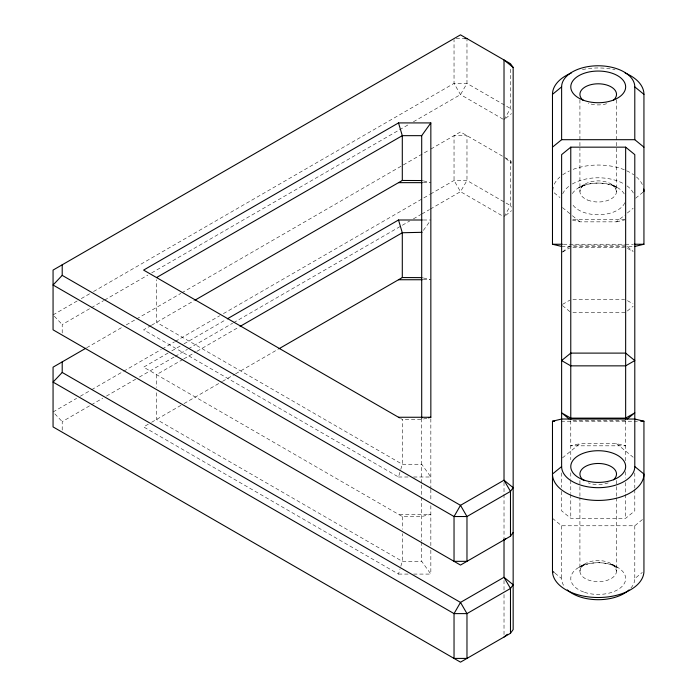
<?xml version="1.0" encoding="UTF-8"?>
<svg xmlns="http://www.w3.org/2000/svg" width="697" height="697" viewBox="0 0 697 697"><rect width="100%" height="100%" fill="white"/><g stroke="black" fill="none" stroke-linecap="round" stroke-linejoin="round"><path stroke-width="0.52" stroke-dasharray="3.48 2.61" d="M151.127 325.482L143.599 329.829L398.51 477.001L399.93 472.217M400.766 469.386L402.3 464.254L402.3 419.446L400.409 418.357M148.304 424.194L143.599 426.912L398.51 574.084L400.034 568.944M400.819 566.295L402.3 561.338L402.3 533.597M504.018 119.718L510.483 108.514L510.483 66.903M504.018 216.802L510.483 205.598L510.483 160.789L460.499 131.933L430.371 149.332M423.41 230.358L429.509 221.864M505.673 118.359L511.502 113.602M505.673 215.443L511.502 210.686M562.462 251.939L570.773 245.152M635.629 198.236L643.113 192.119M572.429 220.052L579.921 221.846L616.505 221.846L624.695 215.155M627.317 213.021L633.137 208.264M627.317 311.01L633.137 306.253M562.462 457.885L579.921 443.632L616.505 443.632L625.653 445.819L570.773 445.819L579.921 443.632M561.625 491.333L561.625 510.84L570.773 518.307L625.653 518.307L634.793 510.84L634.793 489.163M552.477 518.307L561.625 525.773L634.793 525.773L643.113 518.986M630.881 588.076A36.575 21.119 0 0 0 634.793 578.58L642.277 572.472M53.059 314.896L77.533 300.764M81.296 298.595L89.765 293.698M93.529 291.529L454.035 83.387L466.973 83.387L510.483 108.514L511.554 110.004M62.207 333L62.207 324.549L90.453 308.24M91.394 307.699L103.635 300.634M104.576 300.085L147.886 275.08M151.658 272.902L408.712 124.493M413.426 121.775L460.499 94.592L466.973 83.387L466.973 39.651M86.681 347.751L122.707 326.954M126.235 324.924L135.645 319.487M136.586 318.938L180.845 293.393M181.786 292.845L429.561 149.794M151.597 325.211L194.393 300.503M53.059 411.979L76.592 398.388M80.355 396.218L90.706 390.242M91.647 389.693L122.707 371.762M123.648 371.222L161.303 349.485M162.244 348.936L174.477 341.878M175.417 341.33L219.66 315.793M223.423 313.615L429.561 194.602M430.502 194.062L454.035 180.471L466.973 180.471L510.483 205.598L511.554 207.087M168.055 353.048L143.599 367.171L402.3 516.529L421.702 516.529L430.842 514.342L398.51 514.342M171.819 350.879L183.102 344.362M184.043 343.821L225.436 319.923M62.207 430.084L62.207 421.633L90.453 405.323M91.394 404.783L102.694 398.257M106.458 396.079L135.645 379.229M139.417 377.051L174.25 356.942M175.2 356.394L187.441 349.328M188.382 348.788L232.632 323.234M233.573 322.694L409.653 221.036M413.426 218.858L420.953 214.51M421.894 213.962L429.43 209.614M430.371 209.074L460.499 191.675L466.973 180.471L466.973 135.671L454.035 135.671L454.035 180.471L460.499 191.675L503.086 216.262M182.902 359.417L156.537 374.637L156.537 387.436M183.842 358.877L196.084 351.802M197.024 351.262L239.393 326.797M151.597 422.295L183.102 404.103M184.043 403.563L221.672 381.843M222.448 381.39L234.837 374.237M235.63 373.784L278.112 349.258M562.54 252.096L569.858 247.871M562.54 304.371L569.858 300.146M616.505 221.846L624.695 219.886M426.904 418.2L421.702 419.446L402.3 419.446M456.187 38.588L464.812 38.588M423.297 182.658L430.842 182.658M572.925 219.66L624.573 219.66M423.297 219.999L430.842 219.999M563.368 244.246L624.346 244.246M625.436 244.246L633.059 244.246M572.925 245.152L625.653 245.152M561.625 246.433L633.721 246.433M572.925 247.339L624.573 247.339M423.297 279.741L430.842 279.741M572.925 299.614L624.573 299.614M572.925 312.369L625.653 312.369M572.925 420.317L625.653 420.317M561.19 421.223L633.059 421.223M634.148 421.223L637.407 421.223M398.51 477.001L408.207 477.001M413.6 477.001L430.842 477.001L421.702 464.254L402.3 464.254L156.537 322.363L156.537 279.689M413.6 574.084L430.842 574.084L421.702 561.338L402.3 561.338L156.537 419.446L156.537 391.705M398.51 574.084L408.207 574.084M423.41 180.88L429.509 182.344M423.41 277.964L429.831 279.497M503.086 119.178L460.499 94.592L454.035 83.387L454.035 39.651M627.483 248.393L632.972 251.565M627.483 300.677L632.972 303.84M627.317 246.511L633.137 251.268M554.141 192.799L559.961 197.556M505.673 158.411L511.502 163.168M562.462 207.584L569.946 213.7M572.429 215.721L579.921 221.846M562.462 305.574L570.773 312.369M616.505 443.632L633.137 457.206M554.978 573.152L561.625 578.58A36.575 21.119 0 0 0 564.77 587.135M54.331 316.238L62.207 324.549M54.836 413.852L62.207 421.633M510.483 160.789L511.554 162.279M634.793 472.906L634.793 488.074M634.793 525.773L634.793 578.58M625.653 420.753L625.653 461.945M625.653 471.703L625.653 478.203M625.653 482.542L625.653 493.38M625.653 494.461L625.653 518.307M616.505 99.749L616.505 147.215M616.505 148.295L616.505 191.44L615.224 187.554L611.147 183.973L617.612 187.711C605.728 181.516 590.699 181.516 578.806 187.711L585.28 183.973L581.202 187.554L579.921 191.44L579.921 148.295M616.505 480.503L616.505 496.682M616.505 497.763L616.505 571.113A18.296 10.56 0 0 1 589.07 580.261A18.296 10.56 0 0 1 589.07 561.965A18.296 10.56 0 0 1 616.505 571.113L615.224 567.227L611.147 563.646L617.612 567.375C605.728 561.181 590.699 561.181 578.806 567.375L585.28 563.646L581.202 567.227L579.921 571.113L579.921 497.763M579.921 99.749L579.921 147.215M579.921 480.503L579.921 496.682M570.773 420.753L570.773 459.776M570.773 472.784L570.773 479.283M570.773 480.372L570.773 493.38M570.773 494.461L570.773 518.307M561.625 472.906L561.625 487.369M561.625 525.773L561.625 578.58M504.018 482.246L504.018 539.948M504.018 580.418L504.018 590.22M504.018 594.567L504.018 635.943M430.842 418.758L430.842 488.283M430.842 489.355L430.842 501.309M430.842 505.647L430.842 545.847M430.842 550.186L430.842 574.084M421.702 418.583L421.702 484.136M421.702 484.999L421.702 541.064M421.702 542.127L421.702 561.338M402.3 516.529L402.3 529.328M554.246 184.174A45.732 26.399 0 0 1 559.935 176.994M562.706 174.799A45.732 26.399 0 0 1 569.388 170.948M573.187 169.345A45.732 26.399 0 0 1 633.712 174.799M636.492 176.994A45.732 26.399 0 0 1 642.895 185.811M582.431 69.578A45.732 26.399 0 0 1 615.042 69.813M606.617 103.74A18.296 10.56 0 0 1 588.198 103.2M562.732 193.783A36.575 21.119 0 0 1 569.937 185.515M572.35 183.982A36.575 21.119 0 0 1 624.704 184.348M627.047 185.916A36.575 21.119 0 0 1 633.468 193.278M624.826 202.757A27.436 15.839 0 0 1 599.559 214.737A27.436 15.839 0 0 1 572.376 204.247M572.376 193.574A27.436 15.839 0 0 1 599.559 183.084A27.436 15.839 0 0 1 624.826 195.064M608.22 482.873A18.296 10.56 0 0 1 588.198 482.873M587.676 200.074A18.296 10.56 0 0 0 616.427 192.389A18.296 10.56 0 0 0 590.525 181.856A18.296 10.56 0 0 0 587.676 200.074M584.495 592.302A27.436 15.839 0 0 0 625.653 578.58A27.436 15.839 0 0 0 584.495 564.866A27.436 15.839 0 0 0 584.495 592.302"/><path stroke-width="1.05" d="M421.702 418.357L421.702 135.662L430.842 122.916L398.51 122.916L143.599 270.087L399.529 417.851M422.016 232.31L402.3 232.746L240.334 326.257M85.74 348.3L53.059 367.171L53.059 426.912L460.499 662.15L510.483 633.294L513.158 629.557L513.158 67.443L510.483 63.706L460.499 34.85L53.059 270.087L53.059 329.829L460.499 565.067L510.483 536.211L513.158 532.473M62.207 264.808L62.207 275.367L53.059 285.021L454.035 516.529L466.973 516.529L510.483 491.402L513.158 487.673L504.018 480.198L504.018 59.968L513.158 67.443M62.207 361.891L62.207 372.451L53.059 382.104L454.035 613.613L466.973 613.613L510.483 588.486L513.158 584.757L504.018 577.282L504.018 539.182M561.625 246.433L552.477 244.246L552.477 94.356L561.625 86.89A36.575 21.119 0 0 1 598.209 65.771A36.575 21.119 0 0 1 634.793 86.89L643.941 94.356L643.941 244.246L634.793 246.433M552.477 147.163L561.625 139.696L634.793 139.696L643.941 147.163M570.773 147.163L561.625 154.629L561.625 466.563L552.477 474.03A45.732 26.399 0 0 0 598.209 500.429A45.732 26.399 0 0 0 643.941 474.03L634.793 466.563L634.793 154.629L625.653 147.163L570.773 147.163L570.773 419.585M627.317 418.958L634.793 412.851L625.653 418.13L570.773 418.13L561.625 412.851L569.109 418.958M504.018 539.948L505.673 538.589M504.018 637.032L507.338 634.314M156.537 277.554L402.3 135.662L421.702 135.662M195.143 300.076L402.3 180.471L422.016 180.549M227.318 318.834L398.51 219.999L422.225 219.999M278.948 348.77L402.3 277.554L422.016 277.633M428.367 417.851L430.842 417.259L430.842 122.916M552.477 421.223L561.625 419.036L634.793 419.036L643.941 421.223L643.941 571.113A45.732 26.399 0 0 1 598.209 597.512A45.732 26.399 0 0 1 552.477 571.113L552.477 421.223L554.655 421.223M464.812 38.588L466.973 38.588M398.51 182.658L422.225 182.658M552.477 244.246L562.279 244.246M634.148 244.246L643.941 244.246M398.51 279.741L422.225 279.741M398.51 417.259L430.842 417.259M640.674 421.223L643.941 421.223M62.207 275.367L460.499 505.325L466.973 516.529L466.973 561.329L454.035 561.329L454.035 516.529L460.499 505.325L504.018 480.198L510.483 491.402L510.483 536.211M62.207 372.451L460.499 602.408L466.973 613.613L466.973 658.412L454.035 658.412L454.035 613.613L460.499 602.408L504.018 577.282L510.483 588.486L510.483 633.294M552.477 571.113L554.141 572.472M398.51 122.916L402.3 135.662L402.3 180.471M398.51 219.999L402.3 232.746L402.3 277.554M634.793 86.89L634.793 139.696M625.653 147.163L625.653 419.585M561.625 86.89L561.625 139.696M552.477 94.356A45.732 26.399 0 0 1 571.252 73.037M625.174 73.037A45.732 26.399 0 0 1 643.941 94.356M552.477 191.44A45.732 26.399 0 0 1 553.009 187.449M643.758 189.07A45.732 26.399 0 0 1 643.941 191.44M582.901 100.141A18.296 10.56 0 0 1 586.194 86.393A18.296 10.56 0 0 1 610.223 86.393A18.296 10.56 0 0 1 613.526 100.141M584.008 480.686A18.296 10.56 0 0 1 585.28 466.563A18.296 10.56 0 0 1 609.744 465.831A18.296 10.56 0 0 1 613.526 479.806M634.793 466.563A36.575 21.119 0 0 1 598.209 487.682A36.575 21.119 0 0 1 561.634 466.563M629.112 589.88A36.575 21.119 0 0 1 567.306 589.88M570.773 353.109L561.625 360.576L570.773 365.855L625.653 365.855L634.793 360.576L625.653 353.109L570.773 353.109M583.345 100.202A27.436 15.839 0 0 0 625.618 87.665A27.436 15.839 0 0 0 585.68 72.802A27.436 15.839 0 0 0 583.345 100.202M584.495 480.277A27.436 15.839 0 0 0 625.653 466.563A27.436 15.839 0 0 0 584.495 452.841A27.436 15.839 0 0 0 584.495 480.277"/></g></svg>
